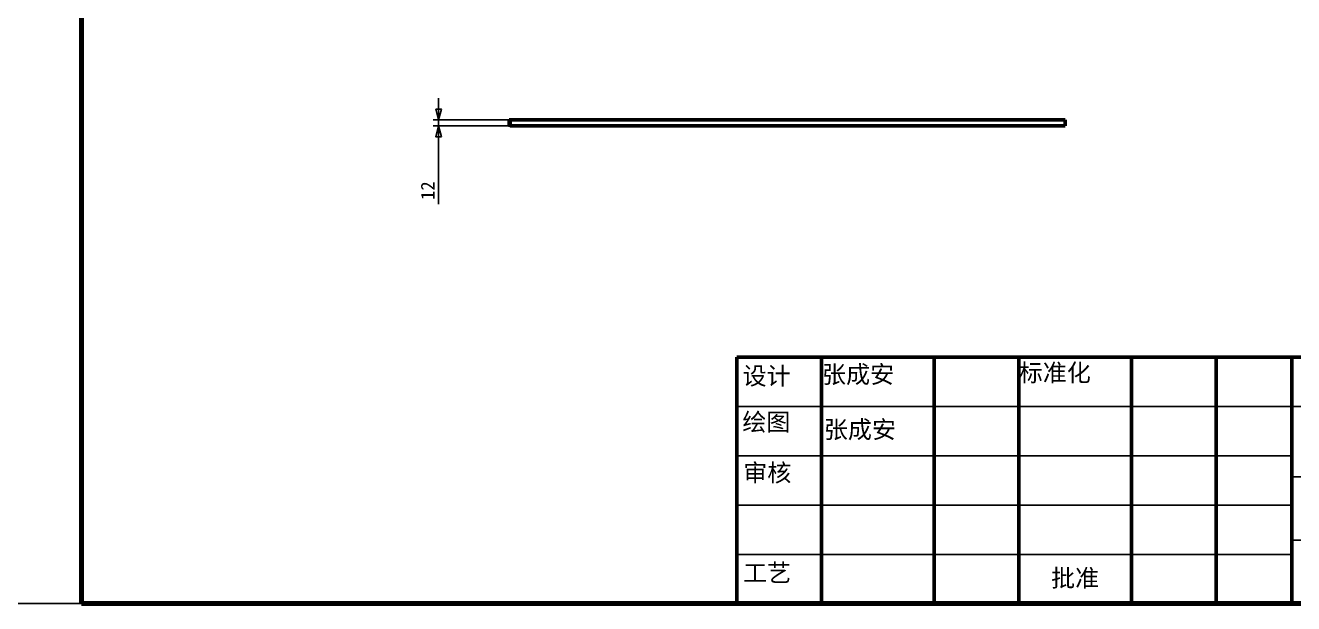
# Model space of a CAD drawing. Header units: millimetres. Extents: x 1521 to 290450, y -90694 to 6693.
# Drawn here: x 7285 to 9856, y -5627 to -4454 of the extents above; entities that cross this region are included whole.
import ezdxf
from ezdxf.enums import TextEntityAlignment as Align

# ---------------------------------------------------------------- set-up
doc = ezdxf.new("R2010")
doc.units = ezdxf.units.MM
for name, color, linetype, lineweight in [('可见 (ISO)', 7, 'Continuous', 50), ('图框 (ISO)', 7, 'Continuous', 70), ('标题 (ISO)', 7, 'Continuous', 50)]:
    doc.layers.add(name, color=color, linetype=linetype, lineweight=lineweight)
doc.layers.add('尺寸 (ISO)', color=5, linetype='Continuous', lineweight=25, true_color=0x0000ff)
doc.styles.add('文本样式19', font='tahoma.ttf')
doc.styles.add('文本样式91', font='simfang.ttf')
doc.styles.add('注释文本 (ISO)', font='simfang.ttf')
doc.dimstyles.new('默认 (GB)', dxfattribs={"dimscale": 11.111111, "dimtxt": 2.5, "dimasz": 2, "dimexe": 1, "dimexo": 0, "dimgap": 0.75, "dimtad": 1, "dimtoh": 1, "dimrnd": 1e-08, "dimdsep": 46, "dimtxsty": '注释文本 (ISO)', "dimblk": 'Filled-2', "dimcen": 0.09, "dimdle": 10, "dimclrd": 256, "dimclre": 256, "dimclrt": 256, "dimaunit": 1, "dimadec": 3, "dimazin": 2, "dimtfac": 0.52, "dimtmove": 0, "dimatfit": 3, "dimldrblk": 'Filled-1', "dimfxl": 0, "dimtolj": 1, "dimlwd": -1, "dimlwe": -1, "dimarcsym": 0})

# ---------------------------------------------------------------- blocks, each defined once
blk = doc.blocks.new('图框 A3-A4')
at = {"layer": '图框 (ISO)'}
for p, q in [((10, 200), (10, 10)), ((10, 10), (287, 10))]:
    blk.add_line(p, q, dxfattribs=at)
blk = doc.blocks.new('标题栏 GB1')
at = {"layer": '标题 (ISO)'}
for p, q in [((194.57, 65.23), (194.57, 72.23)), ((194.57, 72.23), (378.57, 72.23)), ((206.57, 65.23), (206.57, 72.23)), ((222.57, 65.23), (222.57, 72.23)), ((234.57, 65.23), (234.57, 72.23)), ((250.57, 65.23), (250.57, 72.23)), ((262.57, 65.23), (262.57, 72.23)), ((273.31, 65.23), (273.31, 72.23)), ((194.57, 37.23), (194.57, 65.23)), ((206.57, 37.23), (206.57, 65.23)), ((222.57, 44.23), (222.57, 65.23)), ((234.57, 37.23), (234.57, 65.23)), ((250.57, 37.23), (250.57, 65.23)), ((262.57, 37.23), (262.57, 65.23)), ((273.31, 65.23), (273.31, 37.23)), ((222.57, 44.23), (222.57, 37.23)), ((378.57, 37.23), (194.57, 37.23))]:
    blk.add_line(p, q, dxfattribs=at)
at = {"layer": '标题 (ISO)', "lineweight": 25}
for p, q in [((194.57, 65.23), (273.31, 65.23)), ((273.31, 65.23), (378.57, 65.23)), ((194.57, 58.23), (273.31, 58.23)), ((332.57, 55.23), (273.31, 55.23)), ((194.57, 51.23), (273.31, 51.23)), ((273.31, 46.23), (378.57, 46.23)), ((194.57, 44.23), (273.31, 44.23))]:
    blk.add_line(p, q, dxfattribs=at)
at = {"layer": '标题 (ISO)', "char_height": 2.5, "style": '注释文本 (ISO)'}
for s, insert, attachment_point in [('\\f仿宋|b0|i0;设计', (195.38, 70.83), 1), ('张成安', (206.66, 71.05), 1), ('\\f仿宋|b0|i0;标准化', (234.57, 71.28), 1), ('\\f仿宋|b0|i0;绘图', (195.35, 64.28), 1), ('张成安', (206.92, 63.22), 1), ('\\f仿宋|b0|i0;审核', (195.48, 57.07), 1), ('\\f仿宋|b0|i0;批准', (242.57, 40.73), 5)]:
    blk.add_mtext(s, dxfattribs=dict(at, insert=insert, attachment_point=attachment_point))
at = {"layer": '标题 (ISO)', "insert": (195.45, 42.85), "char_height": 2.5, "width": 7.4854, "attachment_point": 1, "style": '注释文本 (ISO)'}
blk.add_mtext('\\f仿宋|b0|i0;工艺', dxfattribs=at)
at = {"layer": '标题 (ISO)'}
for tag, p, height, style in [('材料_001', (273.82, 56.78), 2.5, '注释文本 (ISO)'), ('零件代号_001', (297.34, 38.19), 2, '文本样式91'), ('描述_001', (333.22, 38.74), 2, '文本样式91')]:
    blk.add_attdef(tag, p, '', height=height, dxfattribs=dict(at, style=style))
at = {"layer": '标题 (ISO)', "style": '文本样式91'}
blk.add_attdef('热处理', text='', height=2, dxfattribs=at).set_placement((318.2, 50.63), align=Align.TOP_LEFT)
at = {"layer": '标题 (ISO)', "style": '文本样式19'}
for tag, p in [('工程核准人', (256.57, 40.73)), ('工程批准日期', (267.94, 40.73))]:
    blk.add_attdef(tag, text='', height=1, dxfattribs=at).set_placement(p, align=Align.MIDDLE_CENTER)
blk = doc.blocks.new('Filled-2')
at = {"color": 0}
for p, q in [((0, 0), (-1, 0.25)), ((-1, 0.25), (-1, -0.25)), ((-1, 0), (0, 0)), ((-1, -0.25), (0, 0))]:
    blk.add_line(p, q, dxfattribs=at)
at = {"color": 0, "flags": 128}
blk.add_lwpolyline([(-1, -0.25), (0, 0), (-1, 0.25), (-1, -0.25)], dxfattribs=at)
at = {"color": 0}
blk.add_solid([(-1, -0.25), (0, 0), (-1, 0.25), (-1, -0.25)], dxfattribs=at)
blk = doc.blocks.new('*D225')
at = {"layer": 'Defpoints', "color": 0, "transparency": 16777216}
for p in [(8267.4, -4645.6), (8122.5, -4657.6), (8267.7, -4657.6)]:
    blk.add_point(p, dxfattribs=at)
at = {"layer": '尺寸 (ISO)', "transparency": 16777216}
for p, q in [((8122.5, -4623.4), (8122.5, -4601.1)), ((8267.4, -4645.6), (8111.4, -4645.6)), ((8122.5, -4645.6), (8122.5, -4657.6)), ((8267.7, -4657.6), (8111.4, -4657.6)), ((8122.5, -4679.8), (8122.5, -4816.2))]:
    blk.add_line(p, q, dxfattribs=at)
at = {"layer": '尺寸 (ISO)', "transparency": 16777216, "xscale": 22.22222222222222, "yscale": 22.22222222222222, "zscale": 22.22222222222222}
for p, rotation in [((8122.5, -4645.6), 270), ((8122.5, -4657.6), 90)]:
    blk.add_blockref('Filled-2', p, dxfattribs=dict(at, rotation=rotation))
at = {"layer": '尺寸 (ISO)', "transparency": 16777216, "insert": (8086.4, -4807.9), "char_height": 27.78, "attachment_point": 1, "rotation": 90, "style": '注释文本 (ISO)'}
blk.add_mtext('\\A1;12', dxfattribs=at)
blk = doc.blocks.new('Filled-1')
at = {"color": 0}
for p, q in [((0, 0), (-1, 0.125)), ((-1, 0.125), (-1, -0.125)), ((-1, 0), (0, 0)), ((-1, -0.125), (0, 0))]:
    blk.add_line(p, q, dxfattribs=at)
at = {"color": 0, "flags": 128}
blk.add_lwpolyline([(-1, -0.125), (0, 0), (-1, 0.125), (-1, -0.125)], dxfattribs=at)
at = {"color": 0}
blk.add_solid([(-1, -0.125), (0, 0), (-1, 0.125), (-1, -0.125)], dxfattribs=at)

msp = doc.modelspace()

# ---------------------------------------------------------------- linework, layer by layer
msp.add_line((2367.9154, -5627.0721), (25519.491, -5627.0721))
at = {"layer": '可见 (ISO)'}
for p, q in [((8265.3352, -4645.5839), (8265.3352, -4655.1839)), ((8266.5352, -4645.5839), (8265.3352, -4645.5839)), ((8266.5352, -4655.1839), (8266.5352, -4645.5839)), ((8267.3837, -4655.1839), (8267.3837, -4645.5839)), ((8267.3837, -4645.5839), (9392.3352, -4645.5839)), ((9392.3352, -4645.5839), (9392.3352, -4655.1839)), ((8266.5352, -4655.1839), (8265.3352, -4655.1839)), ((8267.7352, -4655.1839), (8267.3837, -4655.1839)), ((8267.7352, -4655.1839), (8267.7352, -4657.5839)), ((9392.3352, -4657.5839), (8267.7352, -4657.5839)), ((9392.3352, -4657.5839), (9392.3352, -4655.1839))]:
    msp.add_line(p, q, dxfattribs=at)
for radius in [2.4, 1.2]:
    msp.add_arc((8267.7352, -4655.1839), radius, 180, 270, dxfattribs=at)

# ---------------------------------------------------------------- block references
at = {"xscale": 14.28571428571428, "yscale": 14.28571428571428, "zscale": 14.28571428571428}
for name, p in [('图框 A3-A4', (7255.5055, -5769.9292)), ('标题栏 GB1', (5947.3464, -6158.8607))]:
    msp.add_blockref(name, p, dxfattribs=at)

# ---------------------------------------------------------------- dimensions: what is measured, and where the dimension line sits
at = {"layer": '尺寸 (ISO)'}
dim = msp.add_linear_dim(base=(8122.4781, -4657.5839), p1=(8267.3837, -4645.5839), p2=(8267.7352, -4657.5839), angle=270, dimstyle='默认 (GB)', override={"dimtoh": 0, "dimdec": 2, "dimtp": 0, "dimtm": 0, "dimtdec": 3, "dimtofl": 1, "dimatfit": 1}, dxfattribs=at)
dim.commit()
dim.dimension.update_dxf_attribs({"geometry": '*D225', "text_midpoint": (8122.4781, -4791.1411), "dimtype": 160})

doc.saveas('drawing.dxf')
